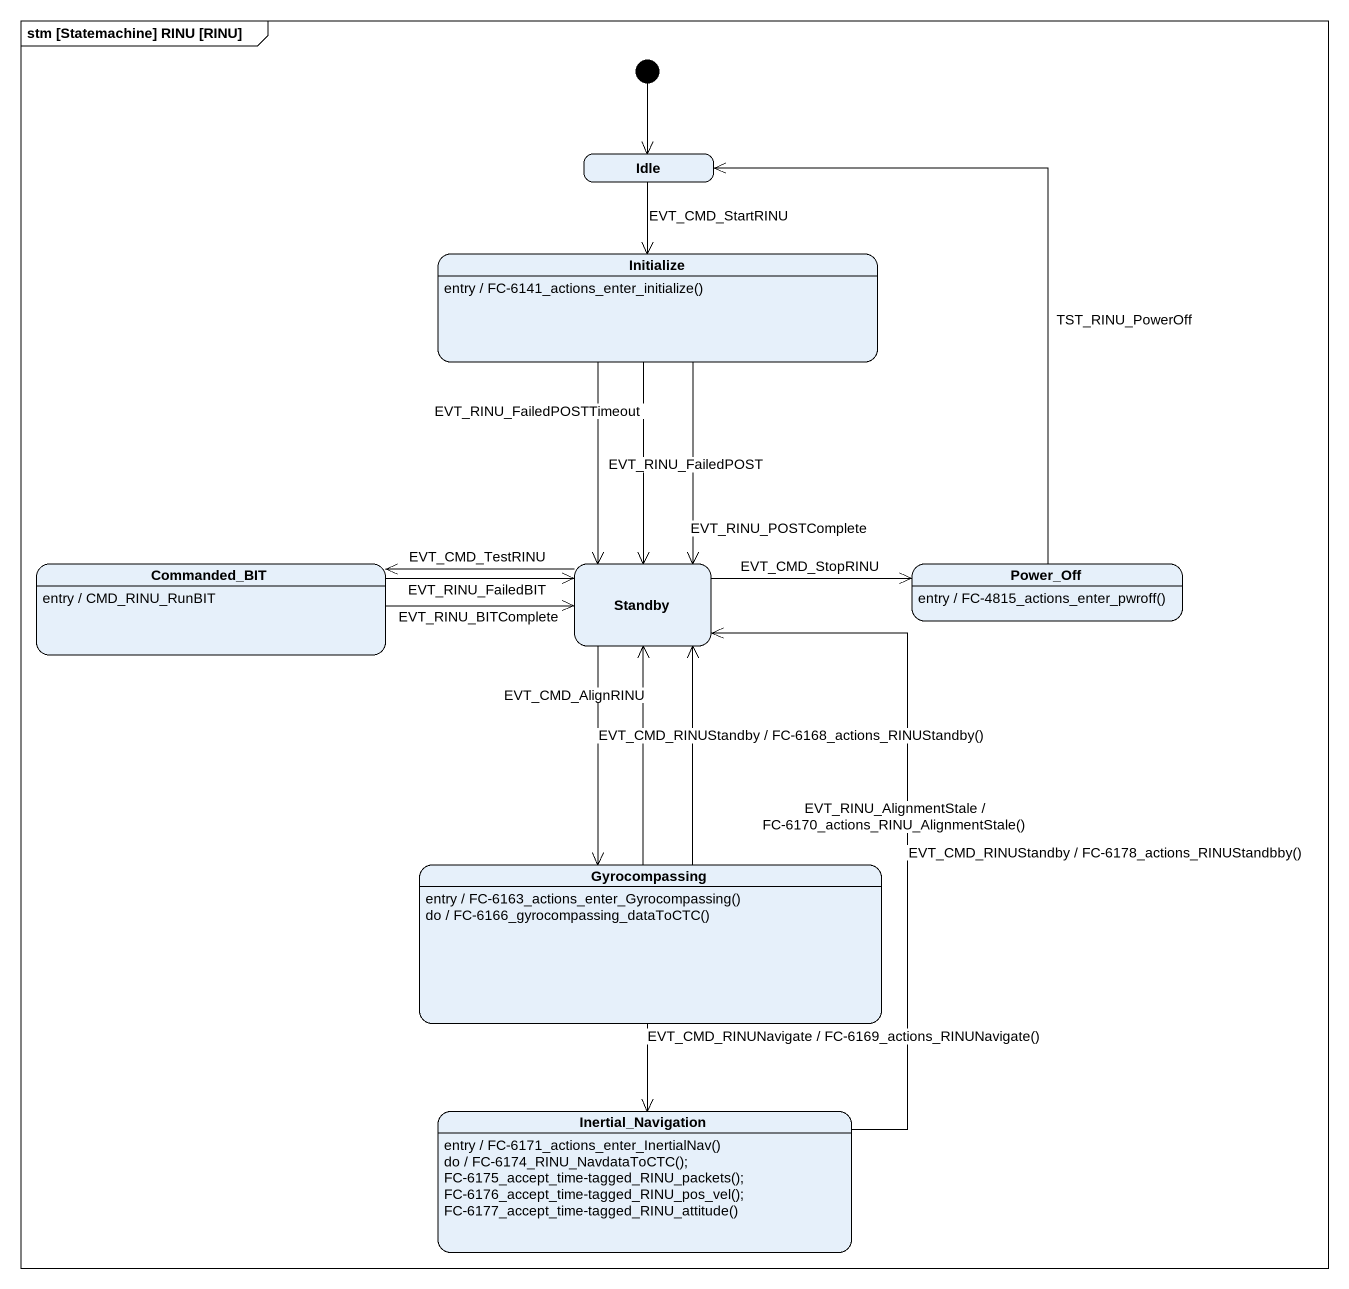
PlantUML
@startuml
mainframe stm [Statemachine] RINU [RINU]
hide empty description
state Idle
state Initialize
Initialize : entry / FC-6141_actions_enter_initialize()
state Commanded_BIT
Commanded_BIT : entry / CMD_RINU_RunBIT
state Standby
state Power_Off
Power_Off : entry / FC-4815_actions_enter_pwroff()
state Gyrocompassing
Gyrocompassing : entry / FC-6163_actions_enter_Gyrocompassing()
Gyrocompassing : do / FC-6166_gyrocompassing_dataToCTC()
state Inertial_Navigation
Inertial_Navigation : entry / FC-6171_actions_enter_InertialNav()
Inertial_Navigation : do / FC-6174_RINU_NavdataToCTC(); FC-6175_accept_time-tagged_RINU_packets(); FC-6176_accept_time-tagged_RINU_pos_vel(); FC-6177_accept_time-tagged_RINU_attitude()
[*] --> Idle
Idle --> Initialize : EVT_CMD_StartRINU
Initialize --> Standby : EVT_RINU_POSTComplete
Initialize --> Standby : EVT_RINU_FailedPOST
Initialize --> Standby : EVT_RINU_FailedPOSTTimeout
Commanded_BIT -right-> Standby : EVT_RINU_BITComplete
Commanded_BIT -right-> Standby : EVT_RINU_FailedBIT
Standby -left-> Commanded_BIT : EVT_CMD_TestRINU
Standby -right-> Power_Off : EVT_CMD_StopRINU
Standby --> Gyrocompassing : EVT_CMD_AlignRINU
Power_Off -up-> Idle : TST_RINU_PowerOff
Gyrocompassing -up-> Standby : EVT_CMD_RINUStandby / FC-6168_actions_RINUStandby()
Gyrocompassing -up-> Standby : EVT_RINU_AlignmentStale / FC-6170_actions_RINU_AlignmentStale()
Gyrocompassing --> Inertial_Navigation : EVT_CMD_RINUNavigate / FC-6169_actions_RINUNavigate()
Inertial_Navigation -up-> Standby : EVT_CMD_RINUStandby / FC-6178_actions_RINUStandbby()
@enduml
